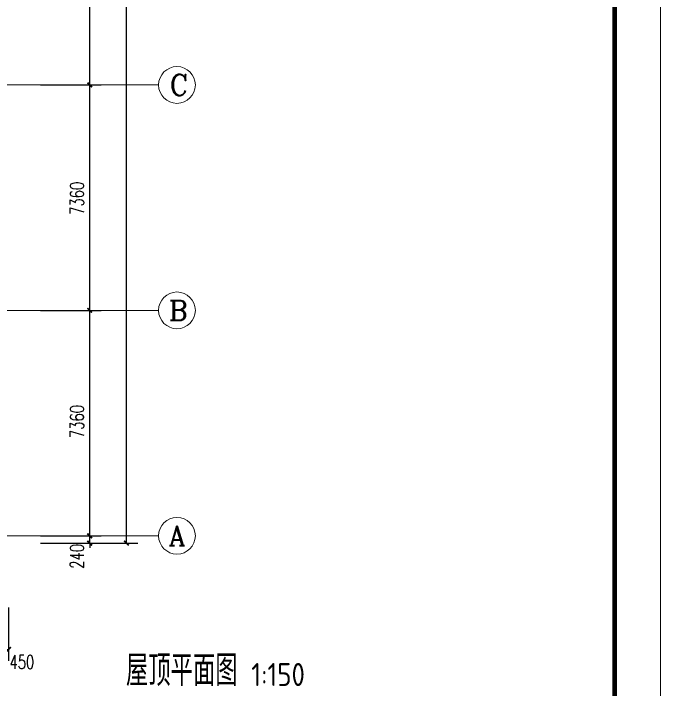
# Model space of a CAD drawing. Header units: inches. Extents: x -3733042 to -3450527, y 579159 to 997713.
# Drawn here: x -3690488 to -3669365, y 720745 to 742819 of the extents above; entities that cross this region are included whole.
import ezdxf

# ---------------------------------------------------------------- set-up
doc = ezdxf.new("R2010")
doc.units = ezdxf.units.IN
doc.header["$LTSCALE"] = 1000
doc.header["$MEASUREMENT"] = 0
doc.linetypes.add('DOTE', pattern=[2.42, 2, -0.2, 0.02, -0.2])
doc.layers.get('0').update_dxf_attribs({"lineweight": 18})
for name, color, linetype, lineweight in [('AXIS', 30, 'Continuous', 18), ('AXIS_TEXT', 7, 'Continuous', 18), ('DOTE', 14, 'DOTE', 18), ('PUB_TEXT', 7, 'Continuous', 18), ('PUB_TITLE', 153, 'Continuous', 18)]:
    doc.layers.add(name, color=color, linetype=linetype, lineweight=lineweight)
doc.styles.add('_TCH_AXIS', font='complex.shx', dxfattribs={"bigfont": 'gbcbig.shx'})
doc.styles.add('_TCH_DIM_T3', font='simplex.shx', dxfattribs={"width": 0.705882, "bigfont": 'gbcbig.shx'})
doc.styles.add('COMPLEX', font='complex.shx')
doc.styles.get("Standard").update_dxf_attribs({"font": 'gbenor.shx', "bigfont": 'gbcbig.shx'})
doc.dimstyles.new('_TCH_ARCH&&150', dxfattribs={"dimtxt": 446.25, "dimasz": 150, "dimexe": 375, "dimexo": 450, "dimgap": 150, "dimtad": 1, "dimdec": 0, "dimzin": 0, "dimdsep": 46, "dimtxsty": '_TCH_DIM_T3', "dimblk": 'ARCHTICK', "dimcen": 0.09, "dimdle": 300, "dimclrt": 7, "dimazin": 2, "dimtfac": 1, "dimtdec": 0, "dimtix": 1, "dimtmove": 2, "dimatfit": 3, "dimfxl": 1, "dimtolj": 1, "dimarcsym": 0})

# ---------------------------------------------------------------- blocks, each defined once
blk = doc.blocks.new('_ArchTick_2')
at = {"color": 0, "linetype": 'ByBlock'}
blk.add_lwpolyline([(-0.5, -0.5, 0.4, 0.4, 0), (0.5, 0.5, 0.4, 0.4, 0)], format="xyseb", dxfattribs=at)
blk = doc.blocks.new('*X179')
at = {"layer": 'AXIS', "color": 0, "lineweight": -2}
for p, q in [((-3691100, 723427), (-3691100, 721677)), ((-3690650, 723427), (-3690650, 721677)), ((-3691100, 722052), (-3690650, 722052))]:
    blk.add_line(p, q, dxfattribs=at)
at = {"layer": 'AXIS', "color": 0, "lineweight": -2, "xscale": 150, "yscale": 150, "zscale": 150, "rotation": 180}
blk.add_blockref('_ArchTick_2', (-3691100, 722052), dxfattribs=at)
at = {"layer": 'AXIS', "color": 0, "lineweight": -2, "xscale": 150, "yscale": 150, "zscale": 150}
blk.add_blockref('_ArchTick_2', (-3690650, 722052), dxfattribs=at)
at = {"layer": 'AXIS', "color": 7, "insert": (-3690216, 721640), "char_height": 446.2, "width": 1170, "attachment_point": 5, "style": '_TCH_DIM_T3'}
blk.add_mtext('450', dxfattribs=at)
blk = doc.blocks.new('_ARCHTICK')
at = {"color": 0, "linetype": 'ByBlock', "const_width": 0.4}
blk.add_lwpolyline([(-0.5, -0.5), (0.5, 0.5)], dxfattribs=at)
blk = doc.blocks.new('*X830')
at = {"layer": 'AXIS', "color": 0, "lineweight": -2}
for p, q in [((-3688001, 725765), (-3688001, 725915)), ((-3689611, 725765), (-3687626, 725765)), ((-3688001, 725525), (-3688001, 725765)), ((-3689611, 725525), (-3687626, 725525)), ((-3688001, 725525), (-3688001, 725375))]:
    blk.add_line(p, q, dxfattribs=at)
at = {"layer": 'AXIS', "color": 0, "lineweight": -2, "xscale": 150, "yscale": 150, "zscale": 150}
for p, rotation in [((-3688001, 725765), 270), ((-3688001, 725525), 90)]:
    blk.add_blockref('_ArchTick_2', p, dxfattribs=dict(at, rotation=rotation))
at = {"layer": 'AXIS', "color": 7, "insert": (-3688414, 725092), "char_height": 446.2, "width": 1215, "attachment_point": 5, "rotation": 90, "style": '_TCH_DIM_T3'}
blk.add_mtext('240', dxfattribs=at)
blk = doc.blocks.new('*X831')
at = {"layer": 'AXIS', "color": 0, "lineweight": -2}
for p, q in [((-3689611, 733125), (-3687626, 733125)), ((-3688001, 725765), (-3688001, 733125)), ((-3689611, 725765), (-3687626, 725765))]:
    blk.add_line(p, q, dxfattribs=at)
at = {"layer": 'AXIS', "color": 0, "lineweight": -2, "xscale": 150, "yscale": 150, "zscale": 150}
for p, rotation in [((-3688001, 733125), 90), ((-3688001, 725765), 270)]:
    blk.add_blockref('_ArchTick_2', p, dxfattribs=dict(at, rotation=rotation))
at = {"layer": 'AXIS', "color": 7, "insert": (-3688414, 729495), "char_height": 446.2, "width": 1620, "attachment_point": 5, "rotation": 90, "style": '_TCH_DIM_T3'}
blk.add_mtext('7360', dxfattribs=at)
blk = doc.blocks.new('*X832')
at = {"layer": 'AXIS', "color": 0, "lineweight": -2}
for p, q in [((-3689611, 740485), (-3687626, 740485)), ((-3688001, 733125), (-3688001, 740485)), ((-3689611, 733125), (-3687626, 733125))]:
    blk.add_line(p, q, dxfattribs=at)
at = {"layer": 'AXIS', "color": 0, "lineweight": -2, "xscale": 150, "yscale": 150, "zscale": 150}
for p, rotation in [((-3688001, 740485), 90), ((-3688001, 733125), 270)]:
    blk.add_blockref('_ArchTick_2', p, dxfattribs=dict(at, rotation=rotation))
at = {"layer": 'AXIS', "color": 7, "insert": (-3688414, 736785), "char_height": 446.2, "width": 1620, "attachment_point": 5, "rotation": 90, "style": '_TCH_DIM_T3'}
blk.add_mtext('7360', dxfattribs=at)
blk = doc.blocks.new('*X833')
at = {"layer": 'AXIS', "color": 0, "lineweight": -2}
for p, q in [((-3689611, 747845), (-3687626, 747845)), ((-3688001, 740485), (-3688001, 747845)), ((-3689611, 740485), (-3687626, 740485))]:
    blk.add_line(p, q, dxfattribs=at)
at = {"layer": 'AXIS', "color": 0, "lineweight": -2, "xscale": 150, "yscale": 150, "zscale": 150}
for p, rotation in [((-3688001, 747845), 90), ((-3688001, 740485), 270)]:
    blk.add_blockref('_ArchTick_2', p, dxfattribs=dict(at, rotation=rotation))
at = {"layer": 'AXIS', "color": 7, "insert": (-3688374, 744165), "char_height": 446.2, "width": 1620, "attachment_point": 5, "rotation": 90, "style": '_TCH_DIM_T3'}
blk.add_mtext('7360', dxfattribs=at)
blk = doc.blocks.new('*X839')
at = {"layer": 'AXIS', "color": 0, "lineweight": -2}
for p, q in [((-3689611, 777525), (-3686426, 777525)), ((-3686801, 725525), (-3686801, 777525)), ((-3689611, 725525), (-3686426, 725525))]:
    blk.add_line(p, q, dxfattribs=at)
at = {"layer": 'AXIS', "color": 0, "lineweight": -2, "xscale": 150, "yscale": 150, "zscale": 150}
for p, rotation in [((-3686801, 777525), 90), ((-3686801, 725525), 270)]:
    blk.add_blockref('_ArchTick_2', p, dxfattribs=dict(at, rotation=rotation))
at = {"layer": 'AXIS', "color": 7, "insert": (-3687174, 751525), "char_height": 446.2, "width": 2070, "attachment_point": 5, "rotation": 90, "style": '_TCH_DIM_T3'}
blk.add_mtext('52000', dxfattribs=at)
blk = doc.blocks.new('_AXISO')
blk.add_circle((0, 0), 0.5)
at = {"layer": 'AXIS_TEXT', "style": 'COMPLEX', "width": 1.04167}
blk.add_attdef('A', (-0.25, -0.28), '', height=0.56, dxfattribs=at)

msp = doc.modelspace()

# ---------------------------------------------------------------- linework, layer by layer
at = {"layer": 'AXIS'}
for p, q in [((-3690060.9, 740485.5), (-3685751.3, 740485.5)), ((-3690060.9, 733125.5), (-3685751.3, 733125.5)), ((-3690060.9, 725765.5), (-3685751.3, 725765.5))]:
    msp.add_line(p, q, dxfattribs=at)
at = {"layer": 'DOTE'}
for p, q in [((-3690060.9, 740485.5), (-3713856.5, 740485.5)), ((-3690060.9, 733125.5), (-3713856.5, 733125.5)), ((-3690060.9, 725765.5), (-3713856.5, 725765.5))]:
    msp.add_line(p, q, dxfattribs=at)
at = {"layer": 'PUB_TITLE'}
msp.add_lwpolyline([(-3732364.6, 700712.6), (-3669364.6, 700712.6), (-3669364.6, 789812.6), (-3732364.6, 789812.6)], close=True, dxfattribs=at)
msp.add_lwpolyline([(-3730864.6, 702212.6, 150, 150, 0), (-3670864.6, 702212.6, 150, 150, 0), (-3670864.6, 786062.6, 150, 150, 0), (-3730864.6, 786062.6, 150, 150, 0)], format="xyseb", close=True, dxfattribs=at)

# ---------------------------------------------------------------- block references
at = {"layer": 'AXIS'}
ref = msp.add_blockref('_AXISO', (-3685151.3, 740485.5), dxfattribs=dict(at, xscale=1200, yscale=1200, zscale=1200))
ref.add_attrib('A', 'C', (-3685395.5, 740143.7), dxfattribs={"layer": 'AXIS_TEXT', "height": 683.5, "style": '_TCH_AXIS'})
ref = msp.add_blockref('_AXISO', (-3685151.3, 733125.5), dxfattribs=dict(at, xscale=1200, yscale=1200, zscale=1200))
ref.add_attrib('A', 'B', (-3685415.6, 732799), dxfattribs={"layer": 'AXIS_TEXT', "height": 652.9, "style": '_TCH_AXIS'})
ref = msp.add_blockref('_AXISO', (-3685151.3, 725765.5), dxfattribs=dict(at, xscale=1200, yscale=1200, zscale=1200))
ref.add_attrib('A', 'A', (-3685424.7, 725446.6), dxfattribs={"layer": 'AXIS_TEXT', "height": 637.8, "style": '_TCH_AXIS'})

# ---------------------------------------------------------------- texts
at = {"layer": 'PUB_TEXT'}
for s, height, p in [('屋顶平面图', 1012.77, (-3686817.1, 720858.4)), ('1:150', 750, (-3682724.3, 720858.4))]:
    msp.add_text(s, height=height, dxfattribs=at).set_placement(p)

# ---------------------------------------------------------------- dimensions: what is measured, and where the dimension line sits
at = {"layer": 'AXIS'}
for base, p1, p2, picture, middle in [((-3686801.3, 777525.5), (-3690060.9, 725525.5), (-3690060.9, 777525.5), '*X839', (-3687174.5, 751525.5)), ((-3688001.3, 747845.5), (-3690060.9, 740485.5), (-3690060.9, 747845.5), '*X833', (-3688374.5, 744165.5))]:
    dim = msp.add_linear_dim(base=base, p1=p1, p2=p2, angle=90, dimstyle='_TCH_ARCH&&150', override={"dimsah": 1, "dimtzin": 0}, dxfattribs=at)
    dim.commit()
    dim.dimension.update_dxf_attribs({"geometry": picture, "text_midpoint": middle})
for base, p1, p2, picture, middle in [((-3688001.3, 740485.5), (-3690060.9, 733125.5), (-3690060.9, 740485.5), '*X832', (-3688413.8, 736785.5)), ((-3688001.3, 733125.5), (-3690060.9, 725765.5), (-3690060.9, 733125.5), '*X831', (-3688413.8, 729495.5)), ((-3688001.3, 725765.5), (-3690060.9, 725525.5), (-3690060.9, 725765.5), '*X830', (-3688413.8, 725092))]:
    dim = msp.add_linear_dim(base=base, p1=p1, p2=p2, angle=90, dimstyle='_TCH_ARCH&&150', override={"dimsah": 1, "dimtzin": 0}, dxfattribs=at)
    dim.commit()
    dim.dimension.update_dxf_attribs({"geometry": picture, "text_midpoint": middle, "dimtype": 160})
dim = msp.add_linear_dim(base=(-3690649.6, 722052.5), p1=(-3691099.6, 723877.3), p2=(-3690649.6, 723877.3), dimstyle='_TCH_ARCH&&150', override={"dimsah": 1, "dimtzin": 0}, dxfattribs=at)
dim.commit()
dim.dimension.update_dxf_attribs({"geometry": '*X179', "text_midpoint": (-3690216.1, 721640), "dimtype": 160})

doc.saveas('drawing.dxf')
